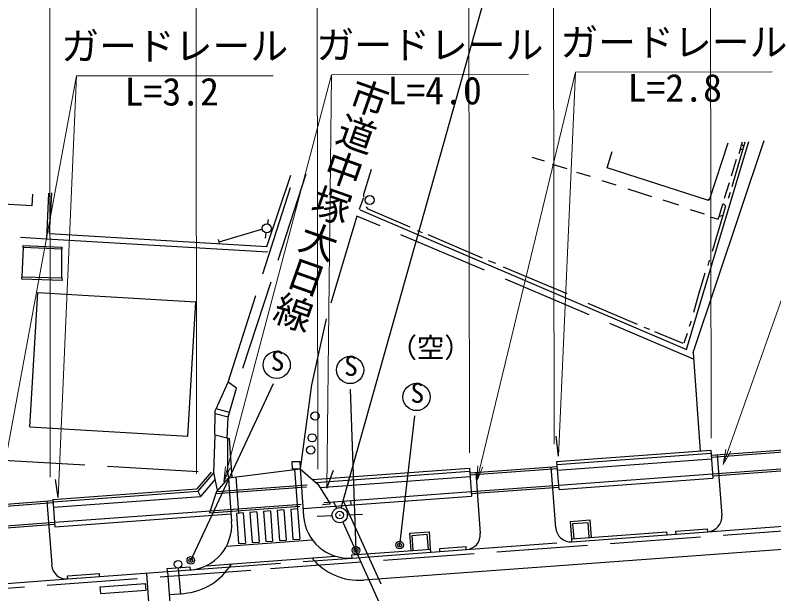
# Model space of a CAD drawing. Units: millimetres, scale not verified. Extents: x 40000 to 680000, y 20000 to 380000.
# Drawn here: x 67626 to 117755, y 281646 to 319847 of the extents above; entities that cross this region are included whole.
import ezdxf
from ezdxf.enums import TextEntityAlignment as Align

# ---------------------------------------------------------------- set-up
doc = ezdxf.new("R2010")
doc.units = ezdxf.units.MM
doc.header["$LTSCALE"] = 1000
doc.header["$PDMODE"] = 32
doc.header["$PDSIZE"] = 500
doc.linetypes.add('DASHED', pattern=[7.5, 6, -1.5])
for name, color, linetype, lineweight in [('M-BGD', 7, 'Continuous', 25), ('M-BGD-EXST', 7, 'Continuous', 25), ('M-STR-HTXT', 7, 'Continuous', 13), ('M-STR-STRC', 7, 'Continuous', 25)]:
    doc.layers.add(name, color=color, linetype=linetype, lineweight=lineweight)
doc.layers.add('M-BMK-HTXT', color=7, linetype='Continuous')
doc.styles.add('@ＭＳ ゴシック', font='')
doc.styles.add('ＭＳ ゴシック', font='')
doc.styles.get('@ＭＳ ゴシック').set_extended_font_data('@MS Gothic')
doc.styles.get('ＭＳ ゴシック').set_extended_font_data('MS Gothic')

# ---------------------------------------------------------------- blocks, each defined once
blk = doc.blocks.new('open_arrow')
at = {"color": 0, "linetype": 'Continuous', "lineweight": -2}
blk.add_lwpolyline([(7.5, 1.25), (0, 0), (7.5, -1.25)], dxfattribs=at)

msp = doc.modelspace()

# ---------------------------------------------------------------- linework, layer by layer
at = {"layer": 'M-BGD'}
for p, q in [((112416, 297587), (117109, 311584)), ((113040, 301310), (116113, 311511)), ((114722, 311408), (113499, 307694)), ((115625, 311279), (115681, 311479)), ((115765, 311185), (115854, 311492)), ((106736, 309761), (107084, 310845)), ((114995, 308543), (115698, 310956)), ((115532, 310988), (115444, 310684)), ((115698, 310956), (115532, 310988)), ((115552, 311020), (115625, 311279)), ((115698, 310956), (115552, 311020)), ((115765, 311185), (115625, 311279)), ((115698, 310956), (115765, 311185)), ((102594, 310202), (101787, 310455)), ((115270, 310317), (114945, 309209)), ((104101, 309704), (103140, 309995)), ((90666, 308036), (91181, 309674)), ((105639, 309206), (104742, 309467)), ((113382, 307633), (106736, 309761)), ((84264, 304583), (85847, 309281)), ((107330, 308625), (106409, 308910)), ((109696, 307848), (108140, 308354)), ((114804, 308779), (114478, 307735)), ((69900, 305425), (70049, 308117)), ((90389, 307070), (90672, 307803)), ((90671, 307853), (90666, 308036)), ((114874, 308149), (114732, 307742)), ((111472, 307303), (110447, 307624)), ((113499, 307694), (113382, 307633)), ((113469, 307605), (113382, 307633)), ((113499, 307694), (113469, 307605)), ((114140, 306561), (114393, 307367)), ((114393, 307367), (114424, 307384)), ((114424, 307384), (114568, 307257)), ((90368, 307028), (90826, 306831)), ((90826, 306831), (111975, 297776)), ((90954, 307036), (90838, 307203)), ((93725, 305860), (90954, 307036)), ((113172, 306714), (112243, 307006)), ((114568, 307257), (114383, 306629)), ((84337, 306364), (84292, 306079)), ((113558, 306535), (114086, 306390)), ((114383, 306629), (113685, 304251)), ((114086, 306390), (114140, 306561)), ((114383, 306629), (114140, 306561)), ((69900, 305425), (84264, 304583)), ((84199, 305486), (84142, 305118)), ((94551, 305477), (94209, 305619)), ((98503, 303807), (94915, 305353)), ((69689, 305093), (84314, 304219)), ((81043, 305033), (81100, 304764)), ((68155, 304515), (68057, 302580)), ((70713, 304392), (68155, 304515)), ((70711, 302508), (70713, 304392)), ((99382, 303443), (98901, 303621)), ((113478, 303674), (113393, 303322)), ((104106, 301446), (99897, 303203)), ((112786, 301366), (113215, 302841)), ((68057, 302580), (70711, 302508)), ((68598, 292668), (69128, 301537)), ((69128, 301537), (79571, 300913)), ((111975, 297776), (113040, 301310)), ((112461, 300247), (112786, 301366)), ((79041, 292044), (79571, 300913)), ((108757, 299421), (105489, 300817)), ((112287, 299639), (112170, 299286)), ((109560, 299092), (109186, 299236)), ((111756, 298163), (109893, 298938)), ((112023, 298837), (111819, 298196)), ((112416, 297587), (112896, 291072)), ((80913, 293869), (81698, 295620)), ((82246, 295232), (81698, 295620)), ((81783, 293611), (82246, 295232)), ((80847, 293721), (80913, 293869)), ((81783, 293611), (80913, 293869)), ((80811, 292227), (80843, 293526)), ((80843, 293526), (80847, 293721)), ((81699, 293317), (80843, 293526)), ((81643, 291926), (81699, 293317)), ((81699, 293317), (81783, 293611)), ((68598, 292668), (79041, 292044)), ((80844, 292134), (80811, 292227)), ((80844, 292134), (81794, 291909)), ((81972, 289335), (81790, 291910)), ((103525, 290739), (103374, 292058)), ((103426, 290374), (113599, 291124)), ((103441, 290175), (113614, 290924)), ((113599, 291124), (113735, 289276)), ((114022, 290831), (114318, 286812)), ((103563, 288526), (103426, 290374)), ((103468, 289816), (113640, 290565)), ((81718, 289303), (86448, 289893)), ((86448, 289893), (86678, 286774)), ((86448, 289893), (87615, 288886)), ((87269, 289184), (97642, 289948)), ((87484, 288999), (97657, 289748)), ((88219, 288619), (88654, 289815)), ((97642, 289948), (97778, 288100)), ((103347, 286004), (103051, 290023)), ((80571, 289673), (79620, 288570)), ((80760, 289662), (79692, 288425)), ((81718, 289303), (80933, 288393)), ((81718, 289303), (81742, 288915)), ((87760, 288658), (97683, 289389)), ((98065, 289655), (98361, 285636)), ((103541, 288826), (113713, 289575)), ((103563, 288526), (113735, 289276)), ((70464, 288015), (70282, 289186)), ((80846, 289210), (79868, 288077)), ((81742, 288915), (81926, 286422)), ((70120, 287870), (79620, 288570)), ((70131, 287720), (79692, 288425)), ((79692, 288425), (79868, 288077)), ((88366, 287708), (97756, 288399)), ((69727, 287768), (70038, 283550)), ((70120, 287870), (70253, 286072)), ((70158, 287361), (79868, 288077)), ((86640, 287280), (97778, 288100)), ((89778, 287812), (89800, 287512)), ((70231, 286371), (80538, 287131)), ((70253, 286072), (81888, 286929)), ((87575, 286775), (88574, 286817)), ((89574, 286859), (90573, 286901)), ((104319, 286426), (105615, 286522)), ((104403, 285279), (104319, 286426)), ((104480, 286288), (105477, 286361)), ((104553, 285290), (104480, 286288)), ((105550, 285364), (105477, 286361)), ((105700, 285375), (105615, 286522)), ((93698, 285644), (94994, 285739)), ((95079, 284592), (94994, 285739)), ((104418, 285080), (113394, 285741)), ((105897, 285389), (110684, 285742)), ((110699, 285543), (110684, 285742)), ((111282, 285786), (113379, 285941)), ((111297, 285587), (111282, 285786)), ((113394, 285741), (113379, 285941)), ((93782, 284497), (93698, 285644)), ((93858, 285505), (94856, 285579)), ((93932, 284508), (93858, 285505)), ((94929, 284581), (94856, 285579)), ((104403, 285279), (105897, 285389)), ((104418, 285080), (104403, 285279)), ((95677, 284636), (97422, 284765)), ((97437, 284566), (97422, 284765)), ((89875, 284209), (94528, 284552)), ((89889, 284010), (97437, 284566)), ((94528, 284552), (95079, 284592)), ((95093, 284393), (95079, 284592)), ((95692, 284437), (95677, 284636)), ((89889, 284010), (89875, 284209)), ((77676, 283310), (79170, 283420)), ((77691, 283111), (77676, 283310)), ((79170, 283420), (79184, 283221)), ((71094, 282825), (73188, 282980)), ((71108, 282626), (71094, 282825)), ((71108, 282626), (79184, 283221)), ((73202, 282787), (73188, 282980))]:
    msp.add_line(p, q, dxfattribs=at)
at = {"layer": 'M-BGD', "linetype": 'DASHED'}
for p, q in [((81698, 295620), (86093, 309299)), ((86826, 309353), (82243, 295234)), ((68773, 308023), (68734, 307268)), ((69826, 308100), (69689, 305093)), ((68734, 307268), (62992, 307597)), ((90196, 306589), (88171, 299810)), ((112449, 297142), (90196, 306589)), ((60490, 305628), (69689, 305093)), ((83960, 305720), (81080, 304859)), ((68155, 304515), (68157, 304633)), ((68157, 304633), (70711, 304538)), ((70711, 304538), (70713, 304392)), ((68065, 302422), (68057, 302580)), ((70727, 302322), (68065, 302422)), ((70711, 302508), (70727, 302322)), ((88171, 299810), (87217, 295453)), ((87217, 295453), (86448, 289893)), ((80760, 289662), (80844, 292136)), ((81663, 291940), (81665, 289683)), ((113623, 290802), (118410, 291154)), ((113632, 290672), (118419, 291025)), ((66235, 290510), (80760, 289662)), ((97666, 289626), (103450, 290052)), ((97675, 289496), (103460, 289923)), ((113713, 289575), (118500, 289928)), ((113723, 289445), (118510, 289798)), ((80989, 288458), (80760, 289662)), ((81665, 289683), (81718, 289303)), ((80888, 288260), (87694, 288761)), ((80933, 288393), (87615, 288886)), ((87615, 288886), (88445, 287583)), ((97756, 288399), (103541, 288826)), ((80933, 288393), (80459, 286995)), ((97766, 288270), (103550, 288696)), ((66336, 287518), (70126, 287798)), ((89302, 287777), (97038, 270697)), ((66346, 287389), (70135, 287668)), ((80459, 286995), (88445, 287583)), ((80538, 287131), (88366, 287708)), ((88665, 287730), (88863, 287292)), ((66441, 286092), (70231, 286371)), ((66451, 285963), (70240, 286242)), ((84494, 283311), (124463, 286256)), ((89276, 286381), (96606, 270196)), ((113394, 285741), (119378, 286182)), ((97437, 284566), (104418, 285080)), ((79184, 283221), (89889, 284010)), ((62255, 281673), (84494, 283311)), ((66122, 282258), (71108, 282626))]:
    msp.add_line(p, q, dxfattribs=at)
at = {"layer": 'M-BGD'}
msp.add_lwpolyline([(85934, 290379), (86434, 290392), (86448, 289893), (85948, 289879)], close=True, dxfattribs=at)
for centre, radius in [((91045, 307639), 300), ((84253, 305781), 300), ((87443, 293384), 271), ((87248, 291942), 271), ((87157, 291138), 271), ((89071, 286843), 500), ((90147, 284514), 250), ((93031, 284863), 250), ((93031, 284863), 125), ((90147, 284514), 125), ((79232, 283857), 250), ((79232, 283857), 125)]:
    msp.add_circle(centre, radius, dxfattribs=at)
for centre, radius, start, end in [((89669, 287001), 3000, 184.2138, 274.2138), ((113320, 286739), 1000, 274.2138, 4.2138), ((78934, 286202), 3000, 274.2138, 4.2138), ((104345, 286077), 1000, 184.2138, 274.2138), ((97364, 285563), 1000, 274.2138, 4.2138), ((71035, 283623), 1000, 184.2138, 274.2138)]:
    msp.add_arc(centre, radius, start, end, dxfattribs=at)
for p in [(89071, 286843), (90147, 284514), (93031, 284863), (79232, 283857)]:
    msp.add_point(p, dxfattribs=at)
at = {"layer": 'M-BGD-EXST'}
for p, q in [((79235, 283852), (84690, 295524)), ((90150, 284509), (89792, 295161)), ((93033, 284858), (94024, 293396)), ((78579, 281606), (78414, 283348))]:
    msp.add_line(p, q, dxfattribs=at)
for centre, radius in [((84906, 296758), 900), ((89757, 296423), 900), ((94142, 294640), 900), ((78390, 283597), 250)]:
    msp.add_circle(centre, radius, dxfattribs=at)
at = {"layer": 'M-STR-HTXT'}
for p, q in [((69948, 289354), (69907, 327463)), ((79618, 289570), (79578, 327473)), ((87614, 289886), (87573, 327482)), ((97641, 290948), (97602, 327492)), ((103236, 291526), (103198, 327498)), ((113613, 291924), (113574, 327510)), ((71669, 315839), (70464, 288015)), ((88534, 315910), (88219, 288619)), ((104654, 316090), (103525, 290739))]:
    msp.add_line(p, q, dxfattribs=at)
for points in [[(114417, 290173), (123834, 316786), (136834, 316800)], [(66490, 287850), (71669, 315839), (84669, 315853)], [(81420, 289048), (88534, 315910), (101534, 315924)], [(98129, 289095), (104654, 316090), (117654, 316104)]]:
    msp.add_lwpolyline(points, dxfattribs=at)
at = {"layer": 'M-STR-STRC'}
for p, q in [((89165, 287322), (103584, 338553)), ((86084, 289847), (86276, 287253)), ((82210, 289365), (82387, 286966)), ((86284, 287253), (85835, 287220)), ((86284, 287253), (86431, 285259)), ((82693, 286989), (82245, 286956)), ((82245, 286956), (82392, 284961)), ((82693, 286989), (82840, 284994)), ((83591, 287055), (83142, 287022)), ((83142, 287022), (83289, 285027)), ((83591, 287055), (83738, 285060)), ((84489, 287121), (84040, 287088)), ((84040, 287088), (84187, 285093)), ((84489, 287121), (84636, 285126)), ((85386, 287187), (84937, 287154)), ((84937, 287154), (85084, 285160)), ((85386, 287187), (85533, 285193)), ((85835, 287220), (85982, 285226)), ((85982, 285226), (86431, 285259)), ((81587, 284802), (87256, 285219)), ((82392, 284961), (82840, 284994)), ((83289, 285027), (83738, 285060)), ((84187, 285093), (84636, 285126)), ((85084, 285160), (85533, 285193)), ((90364, 282540), (124551, 285059)), ((80236, 283499), (88801, 284130)), ((76294, 283015), (76956, 274032)), ((77690, 283118), (78352, 274135)), ((73252, 282107), (76244, 282327)), ((76277, 281879), (76244, 282327)), ((73285, 281658), (73252, 282107)), ((73285, 281658), (76277, 281879)), ((77801, 281606), (78766, 281677))]:
    msp.add_line(p, q, dxfattribs=at)
for centre, start, end in [((90339, 286542), 219.1851, 274.2138), ((78472, 285666), 274.2138, 329.2698)]:
    msp.add_arc(centre, 4000, start, end, dxfattribs=at)

# ---------------------------------------------------------------- block references
at = {"layer": 'M-STR-HTXT', "xscale": 133, "yscale": 133}
for p, rotation in [((114417, 290173), 70.5), ((81420, 289048), 75.2), ((98129, 289095), 76.4)]:
    msp.add_blockref('open_arrow', p, dxfattribs=dict(at, rotation=rotation))

# ---------------------------------------------------------------- texts
at = {"layer": 'M-BGD-EXST', "style": 'ＭＳ ゴシック'}
msp.add_text('（空）', height=1320, rotation=0.062, dxfattribs=at).set_placement((95077, 296848), align=Align.BOTTOM_CENTER)
for p in [(84517, 295978), (89368, 295643), (93753, 293860)]:
    msp.add_text('S', height=1320, rotation=0.062, dxfattribs=at).set_placement(p, align=Align.BOTTOM_LEFT)
at = {"layer": 'M-BMK-HTXT', "style": '@ＭＳ ゴシック'}
msp.add_text('市道中塚大日線', height=1833, rotation=250.588, dxfattribs=at).set_placement((85591, 299056), align=Align.MIDDLE_RIGHT)
at = {"layer": 'M-STR-HTXT', "style": 'ＭＳ ゴシック'}
for s, p in [('ガードレール', (78169, 316346)), ('ガードレール', (95034, 316417)), ('ガードレール', (111154, 316597)), ('L=2.8', (111214, 313585)), ('L=3.2', (77976, 313333)), ('L=4.0', (95346, 313405))]:
    msp.add_text(s, height=1833, rotation=0.062, dxfattribs=at).set_placement(p, align=Align.BOTTOM_CENTER)

doc.saveas('drawing.dxf')
